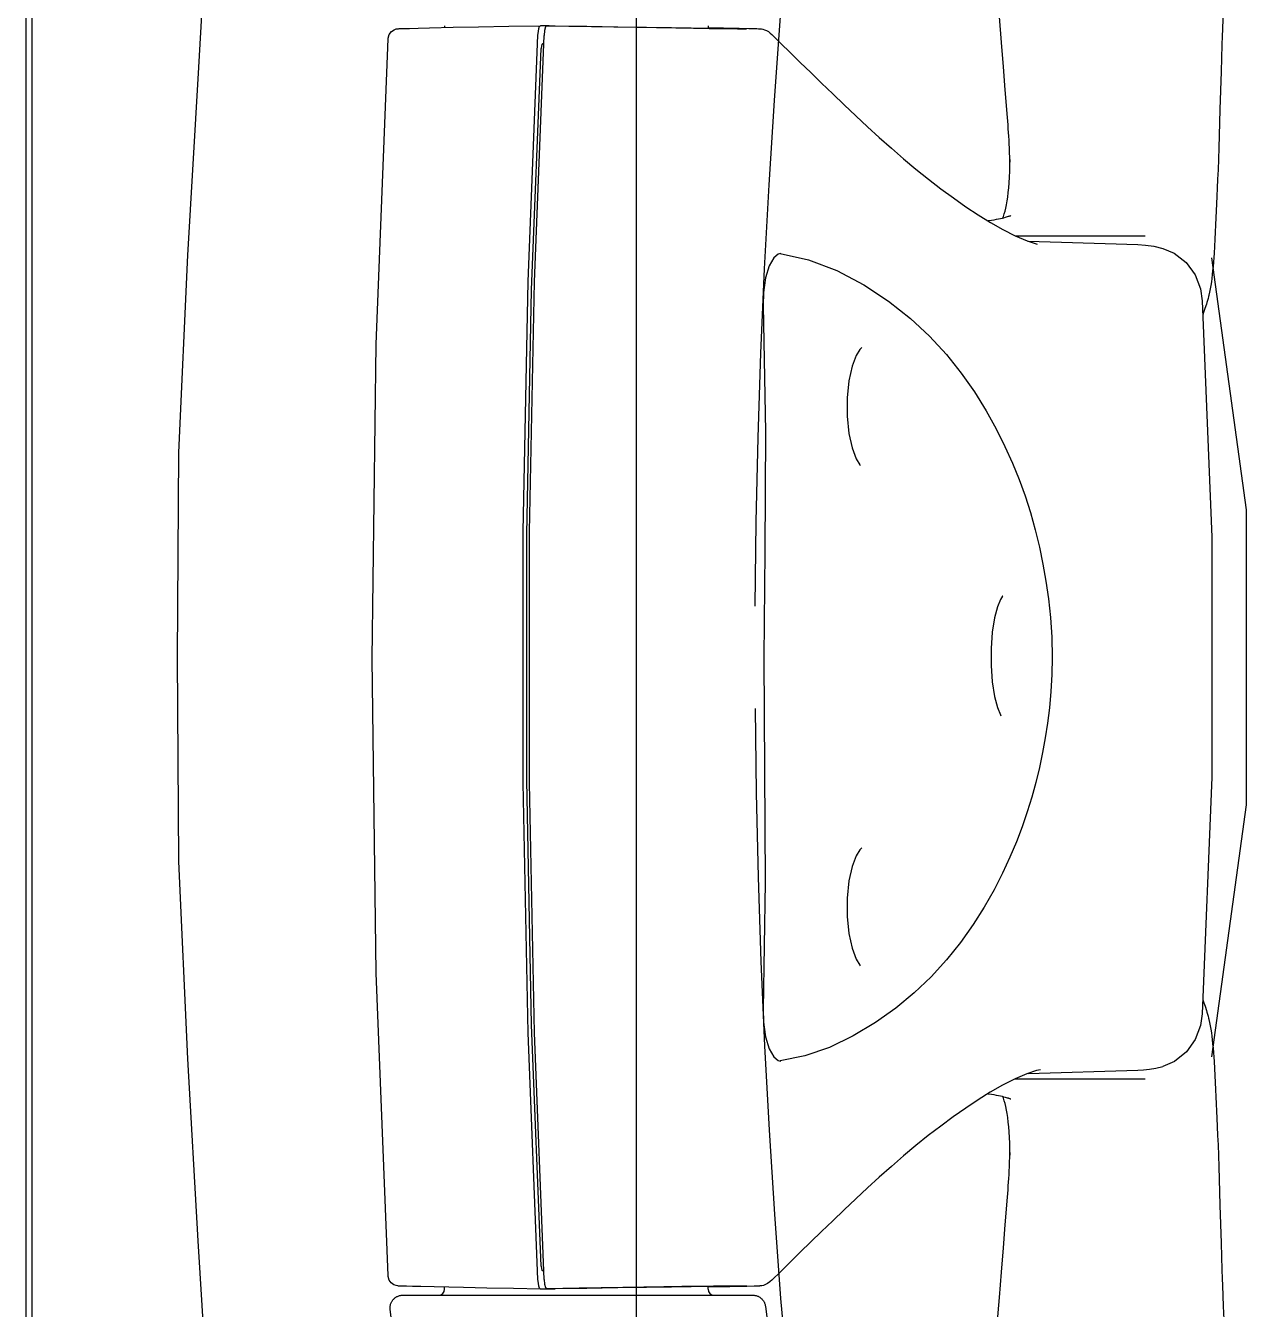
# Model space of a CAD drawing. Extents: x -119186 to 81195, y 1816 to 147180.
# Drawn here: x 24555.7 to 24653.3, y 34513 to 34615.6 of the extents above; entities that cross this region are included whole.
import ezdxf

# ---------------------------------------------------------------- set-up
doc = ezdxf.new("R2010")
doc.units = 0
doc.header["$LTSCALE"] = 12.7
doc.header["$MEASUREMENT"] = 0
doc.layers.add('A_建築（什器）', color=8, linetype='CONTINUOUS')

msp = doc.modelspace()

# ---------------------------------------------------------------- linework, layer by layer
at = {"layer": 'A_建築（什器）'}
for p, q in [((24556.16, 35012.64), (24556.16, 32762.64)), ((24555.68, 34683.15), (24555.68, 34447.11)), ((24555.68, 34683.15), (24555.68, 34447.11)), ((24555.68, 34675.6), (24555.68, 34454.67)), ((24604.48, 34664.64), (24604.48, 34465.63)), ((24570.25, 34625.2), (24569.46, 34611.83)), ((24570.25, 34625.2), (24569.46, 34611.83)), ((24615.54, 34609.66), (24616.04, 34616.39)), ((24633.71, 34614.29), (24633.54, 34616.33)), ((24651.43, 34617.01), (24651.37, 34615.36)), ((24584.92, 34615.16), (24585.13, 34615.3)), ((24585.13, 34615.3), (24585.31, 34615.37)), ((24585.31, 34615.37), (24585.41, 34615.39)), ((24585.41, 34615.39), (24585.46, 34615.39)), ((24585.46, 34615.39), (24585.5, 34615.39)), ((24585.5, 34615.39), (24585.53, 34615.4)), ((24585.53, 34615.4), (24585.57, 34615.4)), ((24585.57, 34615.4), (24585.62, 34615.4)), ((24585.62, 34615.4), (24585.74, 34615.4)), ((24585.74, 34615.4), (24585.9, 34615.41)), ((24585.9, 34615.41), (24586.37, 34615.42)), ((24586.37, 34615.42), (24587.05, 34615.44)), ((24587.05, 34615.44), (24587.97, 34615.46)), ((24587.97, 34615.46), (24589.85, 34615.5)), ((24589.17, 34615.63), (24589.17, 34615.49)), ((24589.85, 34615.5), (24591.88, 34615.54)), ((24591.88, 34615.54), (24594.3, 34615.59)), ((24594.3, 34615.59), (24596.84, 34615.63)), ((24596.64, 34614.87), (24596.67, 34615.17)), ((24596.67, 34615.17), (24596.71, 34615.42)), ((24596.71, 34615.42), (24596.77, 34615.58)), ((24596.77, 34615.58), (24596.84, 34615.63)), ((24596.84, 34615.63), (24596.84, 34615.63)), ((24597.53, 34615.63), (24596.84, 34615.63)), ((24597.17, 34615.26), (24597.13, 34614.86)), ((24597.24, 34615.53), (24597.17, 34615.26)), ((24597.33, 34615.62), (24597.24, 34615.53)), ((24597.33, 34615.62), (24598.02, 34615.62)), ((24597.33, 34615.62), (24599.11, 34615.59)), ((24598.02, 34615.62), (24600.54, 34615.58)), ((24599.11, 34615.59), (24600.91, 34615.56)), ((24600.54, 34615.58), (24603.02, 34615.54)), ((24600.91, 34615.56), (24602.7, 34615.53)), ((24602.7, 34615.53), (24604.45, 34615.5)), ((24603.02, 34615.54), (24605.31, 34615.5)), ((24604.45, 34615.5), (24606.11, 34615.48)), ((24605.31, 34615.5), (24607.31, 34615.48)), ((24606.11, 34615.48), (24607.65, 34615.45)), ((24607.31, 34615.48), (24608.88, 34615.46)), ((24607.65, 34615.45), (24609.06, 34615.43)), ((24608.88, 34615.46), (24609.96, 34615.44)), ((24609.06, 34615.43), (24610.33, 34615.42)), ((24609.96, 34615.44), (24610.46, 34615.44)), ((24610.24, 34615.63), (24610.24, 34615.44)), ((24610.24, 34615.49), (24611.47, 34615.46)), ((24610.33, 34615.42), (24611.3, 34615.4)), ((24610.46, 34615.44), (24610.5, 34615.45)), ((24611.3, 34615.4), (24611.96, 34615.4)), ((24611.47, 34615.46), (24612.72, 34615.44)), ((24611.96, 34615.4), (24612.6, 34615.39)), ((24612.6, 34615.39), (24613.32, 34615.38)), ((24612.72, 34615.44), (24613.49, 34615.42)), ((24613.49, 34615.42), (24613.94, 34615.41)), ((24613.94, 34615.41), (24614.14, 34615.4)), ((24614.14, 34615.4), (24614.26, 34615.39)), ((24614.26, 34615.39), (24614.32, 34615.39)), ((24614.32, 34615.39), (24614.35, 34615.39)), ((24614.35, 34615.39), (24614.37, 34615.39)), ((24614.37, 34615.39), (24614.4, 34615.39)), ((24614.4, 34615.39), (24614.43, 34615.38)), ((24614.43, 34615.38), (24614.46, 34615.38)), ((24614.46, 34615.38), (24614.52, 34615.37)), ((24614.52, 34615.37), (24614.62, 34615.36)), ((24614.62, 34615.36), (24614.76, 34615.31)), ((24614.76, 34615.31), (24614.91, 34615.25)), ((24614.91, 34615.25), (24615.06, 34615.16)), ((24651.37, 34615.36), (24651.35, 34614.79)), ((24583.71, 34590.18), (24584.65, 34614.57)), ((24584.65, 34614.57), (24584.66, 34614.64)), ((24584.66, 34614.64), (24584.75, 34614.93)), ((24584.75, 34614.93), (24584.92, 34615.16)), ((24595.86, 34595.17), (24596.64, 34614.87)), ((24596.35, 34595.16), (24597.13, 34614.86)), ((24596.99, 34614.18), (24596.94, 34614.13)), ((24596.99, 34614.18), (24597.1, 34614.18)), ((24597.1, 34614.18), (24596.99, 34614.18)), ((24615.06, 34615.16), (24615.21, 34615.04)), ((24615.2, 34615.04), (24615.33, 34614.92)), ((24615.33, 34614.92), (24616.05, 34614.22)), ((24616.05, 34614.22), (24616.8, 34613.48)), ((24633.86, 34612.35), (24633.71, 34614.29)), ((24651.35, 34614.79), (24651.32, 34614.1)), ((24596.13, 34594.52), (24596.89, 34613.8)), ((24596.91, 34614), (24596.89, 34613.8)), ((24596.94, 34614.13), (24596.91, 34614)), ((24616.8, 34613.48), (24617.61, 34612.69)), ((24651.32, 34614.1), (24651.29, 34613.03)), ((24617.61, 34612.69), (24618.46, 34611.88)), ((24634, 34610.5), (24633.86, 34612.35)), ((24651.29, 34613.03), (24651.25, 34611.97)), ((24569.46, 34611.83), (24568.61, 34597.28)), ((24569.46, 34611.83), (24568.61, 34597.28)), ((24618.46, 34611.88), (24619.32, 34611.03)), ((24651.25, 34611.97), (24651.16, 34608.92)), ((24619.32, 34611.03), (24620.21, 34610.17)), ((24620.21, 34610.17), (24621.12, 34609.3)), ((24634.17, 34608.3), (24634, 34610.5)), ((24615.11, 34602.92), (24615.54, 34609.66)), ((24621.12, 34609.3), (24622.05, 34608.42)), ((24622.05, 34608.42), (24622.98, 34607.55)), ((24634.22, 34607.7), (24634.17, 34608.3)), ((24651.16, 34608.92), (24651.13, 34607.88)), ((24622.98, 34607.55), (24623.93, 34606.69)), ((24634.24, 34607.38), (24634.22, 34607.7)), ((24634.26, 34607.09), (24634.24, 34607.38)), ((24634.28, 34606.79), (24634.26, 34607.09)), ((24651.13, 34607.88), (24651.1, 34606.86)), ((24623.93, 34606.69), (24624.89, 34605.84)), ((24634.3, 34606.48), (24634.28, 34606.79)), ((24634.32, 34606.17), (24634.3, 34606.48)), ((24634.33, 34605.86), (24634.32, 34606.17)), ((24651.1, 34606.86), (24651.07, 34605.87)), ((24624.89, 34605.84), (24625.87, 34604.99)), ((24625.87, 34604.99), (24626.86, 34604.17)), ((24634.35, 34605.47), (24634.33, 34605.86)), ((24634.36, 34605.11), (24634.35, 34605.47)), ((24634.37, 34604.78), (24634.36, 34605.11)), ((24634.37, 34604.49), (24634.38, 34604.94)), ((24651.04, 34604.96), (24651.01, 34604.12)), ((24651.07, 34605.87), (24651.04, 34604.96)), ((24626.86, 34604.17), (24627.86, 34603.37)), ((24634.34, 34603.52), (24634.36, 34603.99)), ((24634.36, 34603.99), (24634.37, 34604.49)), ((24634.37, 34604.57), (24634.37, 34604.78)), ((24651.01, 34604.12), (24650.98, 34603.35)), ((24614.74, 34596.18), (24615.11, 34602.92)), ((24627.86, 34603.37), (24628.85, 34602.6)), ((24634.28, 34602.67), (24634.32, 34603.08)), ((24634.32, 34603.08), (24634.34, 34603.52)), ((24650.98, 34603.35), (24650.95, 34602.65)), ((24628.85, 34602.6), (24629.85, 34601.86)), ((24629.85, 34601.86), (24630.85, 34601.16)), ((24634.15, 34601.62), (24634.2, 34601.93)), ((24634.2, 34601.93), (24634.24, 34602.29)), ((24634.24, 34602.29), (24634.28, 34602.67)), ((24650.92, 34601.99), (24650.89, 34601.38)), ((24650.95, 34602.65), (24650.92, 34601.99)), ((24630.85, 34601.16), (24631.84, 34600.5)), ((24633.92, 34600.58), (24633.98, 34600.8)), ((24633.98, 34600.8), (24634.04, 34601.05)), ((24634.04, 34601.05), (24634.1, 34601.32)), ((24634.1, 34601.32), (24634.15, 34601.62)), ((24650.89, 34601.38), (24650.84, 34600.27)), ((24631.84, 34600.5), (24632.82, 34599.89)), ((24632.59, 34600.04), (24632.65, 34600.05)), ((24632.65, 34600.05), (24632.89, 34600.08)), ((24632.82, 34599.89), (24633.81, 34599.33)), ((24632.89, 34600.08), (24633.1, 34600.12)), ((24633.1, 34600.12), (24633.29, 34600.15)), ((24633.29, 34600.15), (24633.47, 34600.19)), ((24633.47, 34600.19), (24633.62, 34600.22)), ((24633.62, 34600.22), (24633.77, 34600.25)), ((24633.77, 34600.25), (24633.89, 34600.28)), ((24633.81, 34600.27), (24633.86, 34600.38)), ((24633.86, 34600.38), (24633.92, 34600.58)), ((24633.89, 34600.28), (24634.01, 34600.31)), ((24634.01, 34600.31), (24634.11, 34600.34)), ((24634.11, 34600.34), (24634.19, 34600.37)), ((24634.19, 34600.37), (24634.26, 34600.39)), ((24634.27, 34600.39), (24634.26, 34600.39)), ((24634.27, 34600.39), (24634.32, 34600.41)), ((24634.32, 34600.41), (24634.37, 34600.42)), ((24634.37, 34600.42), (24634.4, 34600.43)), ((24634.4, 34600.43), (24634.42, 34600.44)), ((24634.42, 34600.44), (24634.44, 34600.45)), ((24634.44, 34600.45), (24634.44, 34600.45)), ((24650.84, 34600.27), (24650.81, 34599.7)), ((24633.81, 34599.33), (24634.8, 34598.83)), ((24634.79, 34598.83), (24645.19, 34598.83)), ((24634.8, 34598.83), (24635.74, 34598.43)), ((24650.79, 34599.13), (24650.76, 34598.56)), ((24650.81, 34599.7), (24650.79, 34599.13)), ((24635.74, 34598.43), (24636.55, 34598.16)), ((24635.81, 34598.4), (24638.5, 34598.32)), ((24638.5, 34598.32), (24644.59, 34598.13)), ((24644.59, 34598.13), (24645.21, 34598.09)), ((24645.21, 34598.09), (24645.87, 34598.01)), ((24645.87, 34598.01), (24646.59, 34597.83)), ((24646.59, 34597.83), (24646.59, 34597.83)), ((24646.59, 34597.83), (24647.51, 34597.44)), ((24650.73, 34597.99), (24650.69, 34597.44)), ((24650.76, 34598.56), (24650.73, 34597.99)), ((24568.61, 34597.28), (24567.89, 34581.51)), ((24568.61, 34597.28), (24567.89, 34581.51)), ((24615.49, 34597.07), (24615.13, 34596.43)), ((24615.83, 34597.37), (24615.49, 34597.07)), ((24616.05, 34597.41), (24615.83, 34597.37)), ((24615.99, 34597.41), (24618.26, 34596.92)), ((24618.26, 34596.92), (24620.53, 34596.06)), ((24647.51, 34597.44), (24648.47, 34596.69)), ((24648.47, 34596.69), (24649.18, 34595.71)), ((24650.48, 34597.06), (24653.27, 34576.93)), ((24650.64, 34596.72), (24650.61, 34596.37)), ((24650.67, 34597.09), (24650.64, 34596.72)), ((24650.69, 34597.44), (24650.67, 34597.09)), ((24614.45, 34589.44), (24614.74, 34596.18)), ((24615.13, 34596.43), (24614.83, 34595.48)), ((24620.53, 34596.06), (24622.69, 34594.91)), ((24649.18, 34595.71), (24649.61, 34594.58)), ((24650.55, 34595.73), (24650.52, 34595.43)), ((24650.58, 34596.04), (24650.55, 34595.73)), ((24650.61, 34596.37), (24650.58, 34596.04)), ((24595.46, 34575.16), (24595.86, 34595.17)), ((24595.95, 34575.16), (24596.35, 34595.16)), ((24614.83, 34595.48), (24614.66, 34594.31)), ((24622.69, 34594.91), (24624.67, 34593.6)), ((24650.43, 34594.86), (24650.39, 34594.59)), ((24650.48, 34595.14), (24650.43, 34594.86)), ((24650.52, 34595.43), (24650.48, 34595.14)), ((24595.75, 34574.94), (24596.13, 34594.52)), ((24614.66, 34594.31), (24614.65, 34593.27)), ((24649.61, 34594.58), (24649.75, 34593.63)), ((24649.75, 34593.63), (24650.51, 34574.73)), ((24650.17, 34593.66), (24650.12, 34593.51)), ((24650.21, 34593.82), (24650.17, 34593.66)), ((24650.26, 34593.98), (24650.21, 34593.82)), ((24650.28, 34594.07), (24650.26, 34593.98)), ((24650.26, 34593.98), (24650.26, 34593.98)), ((24650.34, 34594.33), (24650.28, 34594.08)), ((24650.28, 34594.08), (24650.28, 34594.07)), ((24650.39, 34594.59), (24650.34, 34594.33)), ((24614.65, 34593.27), (24614.83, 34583.15)), ((24624.67, 34593.6), (24626.41, 34592.22)), ((24649.86, 34592.7), (24649.8, 34592.52)), ((24649.96, 34593.02), (24649.86, 34592.7)), ((24650.08, 34593.38), (24649.96, 34593.02)), ((24650.12, 34593.51), (24650.08, 34593.38)), ((24626.41, 34592.22), (24627.94, 34590.8)), ((24627.94, 34590.8), (24629.29, 34589.34)), ((24583.38, 34565.02), (24583.71, 34590.18)), ((24622.38, 34589.75), (24622.08, 34589.27)), ((24622.53, 34589.89), (24622.38, 34589.75)), ((24614.23, 34582.71), (24614.45, 34589.44)), ((24622.08, 34589.27), (24621.76, 34588.42)), ((24629.29, 34589.34), (24630.48, 34587.85)), ((24621.76, 34588.42), (24621.5, 34587.25)), ((24630.48, 34587.85), (24631.54, 34586.35)), ((24621.5, 34587.25), (24621.35, 34585.88)), ((24621.35, 34585.88), (24621.35, 34584.42)), ((24631.54, 34586.35), (24632.46, 34584.85)), ((24621.35, 34584.42), (24621.49, 34583.04)), ((24632.46, 34584.85), (24633.27, 34583.4)), ((24633.27, 34583.4), (24633.97, 34582)), ((24614.08, 34575.97), (24614.23, 34582.71)), ((24614.83, 34583.15), (24614.77, 34573.59)), ((24621.49, 34583.04), (24621.75, 34581.87)), ((24567.89, 34581.51), (24567.8, 34565.13)), ((24567.89, 34581.51), (24567.8, 34565.13)), ((24621.75, 34581.87), (24622.07, 34581.01)), ((24633.97, 34582), (24634.57, 34580.66)), ((24622.07, 34581.01), (24622.38, 34580.52)), ((24622.38, 34580.52), (24622.41, 34580.48)), ((24634.57, 34580.66), (24635.11, 34579.35)), ((24635.11, 34579.35), (24635.58, 34578.05)), ((24635.58, 34578.05), (24636.01, 34576.71)), ((24636.01, 34576.71), (24636.4, 34575.32)), ((24653.27, 34576.93), (24653.27, 34553.33)), ((24595.46, 34555.1), (24595.46, 34575.16)), ((24595.95, 34555.1), (24595.95, 34575.16)), ((24614.01, 34569.23), (24614.08, 34575.97)), ((24636.4, 34575.32), (24636.73, 34573.93)), ((24595.75, 34555.32), (24595.75, 34574.94)), ((24650.51, 34574.73), (24650.51, 34555.55)), ((24614.77, 34573.59), (24614.7, 34565.13)), ((24636.73, 34573.93), (24637.01, 34572.58)), ((24637.01, 34572.58), (24637.25, 34571.23)), ((24637.25, 34571.23), (24637.45, 34569.82)), ((24633.79, 34570.01), (24633.62, 34569.75)), ((24633.8, 34570.02), (24633.79, 34570.01)), ((24633.38, 34569.17), (24633.14, 34568.28)), ((24633.62, 34569.75), (24633.38, 34569.17)), ((24637.45, 34569.82), (24637.61, 34568.31)), ((24633.14, 34568.28), (24632.96, 34567.14)), ((24637.61, 34568.31), (24637.71, 34566.74)), ((24632.96, 34567.14), (24632.86, 34565.83)), ((24637.71, 34566.74), (24637.74, 34565.13)), ((24567.8, 34565.13), (24567.89, 34548.82)), ((24567.8, 34565.13), (24567.89, 34548.82)), ((24583.71, 34539.87), (24583.38, 34565.02)), ((24614.7, 34565.13), (24614.81, 34547.13)), ((24632.86, 34565.83), (24632.86, 34564.47)), ((24637.74, 34565.13), (24637.72, 34563.76)), ((24632.86, 34564.47), (24632.96, 34563.16)), ((24632.96, 34563.16), (24633.14, 34562.01)), ((24637.72, 34563.76), (24637.65, 34562.41)), ((24633.14, 34562.01), (24633.37, 34561.12)), ((24637.65, 34562.41), (24637.53, 34561.1)), ((24614.01, 34561.04), (24614.08, 34554.3)), ((24633.37, 34561.12), (24633.61, 34560.53)), ((24637.53, 34561.1), (24637.38, 34559.86)), ((24633.61, 34560.53), (24633.65, 34560.45)), ((24637.38, 34559.86), (24637.19, 34558.69)), ((24637.19, 34558.69), (24636.98, 34557.53)), ((24636.98, 34557.53), (24636.73, 34556.33)), ((24636.73, 34556.33), (24636.44, 34555.13)), ((24595.86, 34535.1), (24595.46, 34555.1)), ((24596.13, 34535.75), (24595.75, 34555.32)), ((24596.35, 34535.1), (24595.95, 34555.1)), ((24636.44, 34555.13), (24636.12, 34553.95)), ((24650.51, 34555.55), (24649.75, 34536.63)), ((24614.08, 34554.3), (24614.23, 34547.56)), ((24636.12, 34553.95), (24635.76, 34552.77)), ((24635.76, 34552.77), (24635.36, 34551.58)), ((24653.27, 34553.33), (24650.48, 34533.2)), ((24635.36, 34551.58), (24634.9, 34550.38)), ((24622.38, 34549.75), (24622.08, 34549.27)), ((24622.53, 34549.89), (24622.38, 34549.75)), ((24634.9, 34550.38), (24634.37, 34549.15)), ((24567.89, 34548.82), (24568.61, 34533.04)), ((24567.89, 34548.82), (24568.61, 34533.04)), ((24622.08, 34549.27), (24621.76, 34548.42)), ((24634.37, 34549.15), (24633.78, 34547.87)), ((24614.23, 34547.56), (24614.45, 34540.82)), ((24621.76, 34548.42), (24621.5, 34547.25)), ((24633.78, 34547.87), (24633.1, 34546.54)), ((24614.81, 34547.13), (24614.65, 34536.99)), ((24621.5, 34547.25), (24621.35, 34545.88)), ((24633.1, 34546.54), (24632.32, 34545.17)), ((24621.35, 34545.88), (24621.35, 34544.42)), ((24621.35, 34544.42), (24621.49, 34543.04)), ((24632.32, 34545.17), (24631.43, 34543.76)), ((24631.43, 34543.76), (24630.42, 34542.34)), ((24621.49, 34543.04), (24621.75, 34541.87)), ((24630.42, 34542.34), (24629.3, 34540.94)), ((24621.75, 34541.87), (24622.07, 34541.01)), ((24614.45, 34540.82), (24614.74, 34534.08)), ((24622.07, 34541.01), (24622.38, 34540.52)), ((24622.38, 34540.52), (24622.41, 34540.48)), ((24629.3, 34540.94), (24628.07, 34539.6)), ((24584.65, 34515.7), (24583.71, 34539.87)), ((24628.07, 34539.6), (24626.71, 34538.31)), ((24626.71, 34538.31), (24625.24, 34537.09)), ((24649.8, 34537.75), (24649.88, 34537.5)), ((24649.88, 34537.5), (24649.97, 34537.23)), ((24649.97, 34537.23), (24650.08, 34536.89)), ((24614.65, 34536.99), (24614.66, 34535.97)), ((24625.24, 34537.09), (24623.62, 34535.93)), ((24649.75, 34536.63), (24649.62, 34535.71)), ((24650.08, 34536.89), (24650.12, 34536.76)), ((24650.12, 34536.76), (24650.17, 34536.6)), ((24650.17, 34536.6), (24650.21, 34536.44)), ((24650.21, 34536.44), (24650.26, 34536.28)), ((24650.26, 34536.28), (24650.26, 34536.28)), ((24650.26, 34536.28), (24650.28, 34536.2)), ((24650.28, 34536.2), (24650.28, 34536.18)), ((24650.28, 34536.18), (24650.34, 34535.94)), ((24596.89, 34516.46), (24596.13, 34535.75)), ((24614.66, 34535.97), (24614.83, 34534.79)), ((24623.62, 34535.93), (24621.84, 34534.86)), ((24649.62, 34535.71), (24649.19, 34534.57)), ((24650.34, 34535.94), (24650.39, 34535.67)), ((24650.39, 34535.67), (24650.43, 34535.4)), ((24650.43, 34535.4), (24650.48, 34535.12)), ((24650.48, 34535.12), (24650.52, 34534.84)), ((24596.64, 34515.39), (24595.86, 34535.1)), ((24597.13, 34515.4), (24596.35, 34535.1)), ((24614.83, 34534.79), (24615.13, 34533.84)), ((24621.84, 34534.86), (24619.95, 34533.95)), ((24649.19, 34534.57), (24648.48, 34533.58)), ((24650.52, 34534.84), (24650.55, 34534.54)), ((24650.55, 34534.54), (24650.58, 34534.22)), ((24650.58, 34534.22), (24650.61, 34533.89)), ((24614.74, 34534.08), (24615.11, 34527.34)), ((24615.13, 34533.84), (24615.49, 34533.2)), ((24615.49, 34533.2), (24615.83, 34532.9)), ((24617.98, 34533.27), (24615.99, 34532.86)), ((24619.95, 34533.95), (24617.98, 34533.27)), ((24648.48, 34533.58), (24647.52, 34532.83)), ((24650.61, 34533.89), (24650.64, 34533.54)), ((24650.64, 34533.54), (24650.67, 34533.17)), ((24650.67, 34533.17), (24650.69, 34532.83)), ((24568.61, 34533.04), (24569.45, 34518.49)), ((24568.61, 34533.04), (24569.45, 34518.49)), ((24615.83, 34532.9), (24616.05, 34532.85)), ((24636.5, 34532.09), (24635.72, 34531.83)), ((24635.82, 34531.86), (24644.59, 34532.13)), ((24636.81, 34532.16), (24636.5, 34532.09)), ((24644.59, 34532.13), (24645.05, 34532.16)), ((24645.05, 34532.16), (24645.53, 34532.2)), ((24645.53, 34532.2), (24646.04, 34532.29)), ((24646.04, 34532.29), (24646.59, 34532.43)), ((24647.52, 34532.83), (24646.59, 34532.43)), ((24646.59, 34532.43), (24646.59, 34532.43)), ((24650.69, 34532.83), (24650.73, 34532.27)), ((24650.73, 34532.27), (24650.76, 34531.71)), ((24634.78, 34531.43), (24633.79, 34530.93)), ((24635.72, 34531.83), (24634.78, 34531.43)), ((24634.79, 34531.43), (24645.19, 34531.43)), ((24650.76, 34531.71), (24650.79, 34531.14)), ((24650.79, 34531.14), (24650.81, 34530.57)), ((24632.8, 34530.36), (24631.82, 34529.76)), ((24632.65, 34530.22), (24632.59, 34530.23)), ((24632.89, 34530.18), (24632.65, 34530.22)), ((24633.79, 34530.93), (24632.8, 34530.36)), ((24633.1, 34530.15), (24632.89, 34530.18)), ((24633.29, 34530.11), (24633.1, 34530.15)), ((24633.47, 34530.08), (24633.29, 34530.11)), ((24633.62, 34530.04), (24633.47, 34530.08)), ((24633.77, 34530.01), (24633.62, 34530.04)), ((24633.89, 34529.98), (24633.77, 34530.01)), ((24633.86, 34529.88), (24633.81, 34530)), ((24650.81, 34530.57), (24650.84, 34530)), ((24650.84, 34530), (24650.92, 34528.28)), ((24630.84, 34529.1), (24629.84, 34528.4)), ((24631.82, 34529.76), (24630.84, 34529.1)), ((24633.92, 34529.68), (24633.86, 34529.88)), ((24634.01, 34529.95), (24633.89, 34529.98)), ((24633.98, 34529.46), (24633.92, 34529.68)), ((24634.04, 34529.21), (24633.98, 34529.46)), ((24634.11, 34529.92), (24634.01, 34529.95)), ((24634.1, 34528.94), (24634.04, 34529.21)), ((24634.19, 34529.9), (24634.11, 34529.92)), ((24634.26, 34529.88), (24634.19, 34529.9)), ((24634.27, 34529.87), (24634.26, 34529.88)), ((24634.32, 34529.86), (24634.27, 34529.87)), ((24634.37, 34529.84), (24634.32, 34529.86)), ((24634.4, 34529.83), (24634.37, 34529.84)), ((24634.42, 34529.82), (24634.4, 34529.83)), ((24634.44, 34529.81), (24634.42, 34529.82)), ((24634.44, 34529.81), (24634.44, 34529.81)), ((24634.44, 34529.81), (24634.44, 34529.81)), ((24629.84, 34528.4), (24628.84, 34527.66)), ((24634.15, 34528.65), (24634.1, 34528.94)), ((24634.2, 34528.33), (24634.15, 34528.65)), ((24634.24, 34527.98), (24634.2, 34528.33)), ((24634.28, 34527.6), (24634.24, 34527.98)), ((24650.92, 34528.28), (24650.95, 34527.62)), ((24615.11, 34527.34), (24615.54, 34520.61)), ((24628.84, 34527.66), (24627.84, 34526.89)), ((24634.32, 34527.19), (24634.28, 34527.6)), ((24634.34, 34526.75), (24634.32, 34527.19)), ((24650.95, 34527.62), (24650.98, 34526.91)), ((24650.98, 34526.91), (24651.01, 34526.15)), ((24626.85, 34526.09), (24625.87, 34525.27)), ((24627.84, 34526.89), (24626.85, 34526.09)), ((24634.36, 34526.28), (24634.34, 34526.75)), ((24634.37, 34525.78), (24634.36, 34526.28)), ((24651.01, 34526.15), (24651.04, 34525.31)), ((24625.87, 34525.27), (24624.89, 34524.42)), ((24634.35, 34524.8), (24634.36, 34525.16)), ((24634.36, 34525.16), (24634.37, 34525.48)), ((24634.38, 34525.32), (24634.37, 34525.78)), ((24634.37, 34525.48), (24634.37, 34525.69)), ((24651.04, 34525.31), (24651.07, 34524.39)), ((24624.89, 34524.42), (24623.92, 34523.57)), ((24634.3, 34523.78), (24634.32, 34524.09)), ((24634.32, 34524.09), (24634.33, 34524.41)), ((24634.33, 34524.41), (24634.35, 34524.8)), ((24651.07, 34524.39), (24651.1, 34523.41)), ((24623.92, 34523.57), (24622.98, 34522.71)), ((24634.22, 34522.57), (24634.24, 34522.88)), ((24634.24, 34522.88), (24634.26, 34523.17)), ((24634.26, 34523.17), (24634.28, 34523.47)), ((24634.28, 34523.47), (24634.3, 34523.78)), ((24651.1, 34523.41), (24651.16, 34521.34)), ((24622.04, 34521.83), (24621.12, 34520.96)), ((24622.98, 34522.71), (24622.04, 34521.83)), ((24634, 34519.76), (24634.17, 34521.97)), ((24634.17, 34521.97), (24634.22, 34522.57)), ((24621.12, 34520.96), (24620.21, 34520.09)), ((24651.16, 34521.34), (24651.25, 34518.29)), ((24615.54, 34520.61), (24616.04, 34513.88)), ((24620.21, 34520.09), (24619.32, 34519.23)), ((24633.86, 34517.92), (24634, 34519.76)), ((24619.32, 34519.23), (24618.46, 34518.39)), ((24569.45, 34518.49), (24570.25, 34505.11)), ((24569.45, 34518.49), (24570.25, 34505.11)), ((24618.46, 34518.39), (24617.61, 34517.57)), ((24633.71, 34515.98), (24633.86, 34517.92)), ((24651.25, 34518.29), (24651.29, 34517.23)), ((24616.8, 34516.78), (24616.05, 34516.04)), ((24617.61, 34517.57), (24616.8, 34516.78)), ((24651.29, 34517.23), (24651.32, 34516.16)), ((24584.66, 34515.64), (24584.65, 34515.7)), ((24584.74, 34515.34), (24584.66, 34515.64)), ((24596.89, 34516.46), (24596.91, 34516.27)), ((24596.91, 34516.27), (24596.94, 34516.13)), ((24596.94, 34516.13), (24596.99, 34516.08)), ((24597.1, 34516.09), (24596.99, 34516.08)), ((24597.1, 34516.08), (24596.99, 34516.08)), ((24616.05, 34516.04), (24615.33, 34515.34)), ((24633.54, 34513.94), (24633.71, 34515.98)), ((24651.32, 34516.16), (24651.35, 34515.47)), ((24584.91, 34515.12), (24584.74, 34515.34)), ((24585.11, 34514.97), (24584.91, 34515.12)), ((24585.3, 34514.9), (24585.11, 34514.97)), ((24585.4, 34514.88), (24585.3, 34514.9)), ((24585.44, 34514.88), (24585.4, 34514.88)), ((24585.48, 34514.87), (24585.44, 34514.88)), ((24585.51, 34514.87), (24585.48, 34514.87)), ((24585.54, 34514.87), (24585.51, 34514.87)), ((24585.58, 34514.87), (24585.54, 34514.87)), ((24585.67, 34514.86), (24585.58, 34514.87)), ((24585.87, 34514.86), (24585.67, 34514.86)), ((24586.13, 34514.85), (24585.87, 34514.86)), ((24586.61, 34514.84), (24586.13, 34514.85)), ((24587.26, 34514.82), (24586.61, 34514.84)), ((24588.33, 34514.8), (24587.26, 34514.82)), ((24590.68, 34514.75), (24588.33, 34514.8)), ((24589.17, 34514.63), (24589.17, 34514.78)), ((24592.54, 34514.71), (24590.68, 34514.75)), ((24594.69, 34514.67), (24592.54, 34514.71)), ((24596.84, 34514.63), (24594.69, 34514.67)), ((24596.67, 34515.09), (24596.64, 34515.39)), ((24596.71, 34514.85), (24596.67, 34515.09)), ((24596.77, 34514.69), (24596.71, 34514.85)), ((24596.84, 34514.63), (24596.77, 34514.69)), ((24597.53, 34514.63), (24596.84, 34514.63)), ((24596.84, 34514.63), (24596.84, 34514.63)), ((24597.13, 34515.4), (24597.17, 34515.01)), ((24597.17, 34515.01), (24597.24, 34514.74)), ((24597.24, 34514.74), (24597.33, 34514.64)), ((24599.94, 34514.69), (24597.33, 34514.64)), ((24597.33, 34514.64), (24598.02, 34514.64)), ((24600.54, 34514.68), (24598.02, 34514.64)), ((24601.69, 34514.72), (24599.94, 34514.69)), ((24603.02, 34514.72), (24600.54, 34514.68)), ((24603.43, 34514.74), (24601.69, 34514.72)), ((24605.31, 34514.76), (24603.02, 34514.72)), ((24605.11, 34514.77), (24603.43, 34514.74)), ((24606.69, 34514.8), (24605.11, 34514.77)), ((24607.31, 34514.79), (24605.31, 34514.76)), ((24608.14, 34514.82), (24606.69, 34514.8)), ((24608.88, 34514.81), (24607.31, 34514.79)), ((24609.48, 34514.84), (24608.14, 34514.82)), ((24609.96, 34514.82), (24608.88, 34514.81)), ((24610.67, 34514.85), (24609.48, 34514.84)), ((24610.46, 34514.82), (24609.96, 34514.82)), ((24610.24, 34514.63), (24610.24, 34514.82)), ((24611.99, 34514.81), (24610.24, 34514.77)), ((24610.5, 34514.82), (24610.46, 34514.82)), ((24611.68, 34514.86), (24610.67, 34514.85)), ((24612.12, 34514.87), (24611.68, 34514.86)), ((24613.35, 34514.84), (24611.99, 34514.81)), ((24612.52, 34514.87), (24612.12, 34514.87)), ((24613.32, 34514.88), (24612.52, 34514.87)), ((24613.91, 34514.86), (24613.35, 34514.84)), ((24614.12, 34514.86), (24613.91, 34514.86)), ((24614.23, 34514.87), (24614.12, 34514.86)), ((24614.3, 34514.87), (24614.23, 34514.87)), ((24614.32, 34514.87), (24614.3, 34514.87)), ((24614.35, 34514.87), (24614.32, 34514.87)), ((24614.38, 34514.88), (24614.35, 34514.87)), ((24614.4, 34514.88), (24614.38, 34514.88)), ((24614.43, 34514.88), (24614.4, 34514.88)), ((24614.47, 34514.88), (24614.43, 34514.88)), ((24614.54, 34514.89), (24614.47, 34514.88)), ((24614.66, 34514.92), (24614.54, 34514.89)), ((24614.83, 34514.98), (24614.66, 34514.92)), ((24615, 34515.07), (24614.83, 34514.98)), ((24615.17, 34515.2), (24615, 34515.07)), ((24615.21, 34515.23), (24615.17, 34515.2)), ((24615.33, 34515.34), (24615.21, 34515.23)), ((24651.35, 34515.47), (24651.37, 34514.9)), ((24651.37, 34514.9), (24651.43, 34513.25)), ((24584.9, 34513.53), (24584.92, 34513.58)), ((24584.92, 34513.58), (24584.95, 34513.63)), ((24584.95, 34513.63), (24584.98, 34513.67)), ((24584.98, 34513.67), (24585.01, 34513.71)), ((24585.01, 34513.71), (24585.04, 34513.76)), ((24585.04, 34513.76), (24585.07, 34513.8)), ((24585.07, 34513.8), (24585.11, 34513.83)), ((24585.11, 34513.83), (24585.15, 34513.87)), ((24585.15, 34513.87), (24585.19, 34513.91)), ((24585.19, 34513.91), (24585.23, 34513.94)), ((24585.23, 34513.94), (24585.27, 34513.97)), ((24585.27, 34513.97), (24585.32, 34514)), ((24585.32, 34514), (24585.36, 34514.02)), ((24585.36, 34514.02), (24585.41, 34514.04)), ((24585.41, 34514.04), (24585.46, 34514.06)), ((24585.46, 34514.06), (24585.51, 34514.08)), ((24585.51, 34514.08), (24585.56, 34514.1)), ((24585.56, 34514.1), (24585.61, 34514.11)), ((24585.61, 34514.11), (24585.66, 34514.12)), ((24585.66, 34514.12), (24585.71, 34514.13)), ((24585.71, 34514.13), (24585.76, 34514.13)), ((24585.76, 34514.13), (24585.82, 34514.13)), ((24585.82, 34514.13), (24613.83, 34514.13)), ((24613.83, 34514.13), (24613.88, 34514.13)), ((24613.88, 34514.13), (24613.93, 34514.13)), ((24613.93, 34514.13), (24613.98, 34514.12)), ((24613.98, 34514.12), (24614.03, 34514.11)), ((24614.03, 34514.11), (24614.08, 34514.1)), ((24614.08, 34514.1), (24614.13, 34514.08)), ((24614.13, 34514.08), (24614.18, 34514.07)), ((24614.18, 34514.07), (24614.23, 34514.05)), ((24614.23, 34514.05), (24614.28, 34514.02)), ((24614.28, 34514.02), (24614.32, 34514)), ((24614.32, 34514), (24614.37, 34513.97)), ((24614.37, 34513.97), (24614.41, 34513.94)), ((24614.41, 34513.94), (24614.45, 34513.91)), ((24614.45, 34513.91), (24614.49, 34513.88)), ((24614.49, 34513.88), (24614.53, 34513.84)), ((24614.53, 34513.84), (24614.57, 34513.8)), ((24614.57, 34513.8), (24614.6, 34513.76)), ((24614.6, 34513.76), (24614.63, 34513.72)), ((24614.63, 34513.72), (24614.66, 34513.68)), ((24614.66, 34513.68), (24614.69, 34513.64)), ((24614.69, 34513.64), (24614.71, 34513.59)), ((24614.71, 34513.59), (24614.74, 34513.54)), ((24616.04, 34513.88), (24616.62, 34507.15)), ((24633.36, 34511.79), (24633.54, 34513.94)), ((24584.82, 34513.23), (24584.83, 34513.28)), ((24584.82, 34513.18), (24584.82, 34513.23)), ((24584.82, 34513.12), (24584.82, 34513.18)), ((24584.82, 34513.07), (24584.82, 34513.12)), ((24584.82, 34513.02), (24584.82, 34513.07)), ((24584.95, 34511.92), (24584.82, 34513.02)), ((24584.83, 34513.28), (24584.84, 34513.33)), ((24584.84, 34513.33), (24584.85, 34513.38)), ((24584.85, 34513.38), (24584.86, 34513.43)), ((24584.86, 34513.43), (24584.88, 34513.48)), ((24584.88, 34513.48), (24584.9, 34513.53)), ((24614.74, 34513.54), (24614.76, 34513.5)), ((24614.76, 34513.5), (24614.78, 34513.45)), ((24614.78, 34513.45), (24614.79, 34513.4)), ((24614.79, 34513.4), (24614.8, 34513.35)), ((24614.8, 34513.35), (24614.81, 34513.3)), ((24614.81, 34513.3), (24614.82, 34513.26)), ((24614.82, 34513.26), (24615, 34511.95)), ((24651.43, 34513.25), (24651.47, 34512.18))]:
    msp.add_line(p, q, dxfattribs=at)
for centre, start, end in [((24588.67, 34514.63), 270, 0), ((24610.74, 34514.63), 180, 270)]:
    msp.add_arc(centre, 0.5, start, end, dxfattribs=at)

doc.saveas('drawing.dxf')
